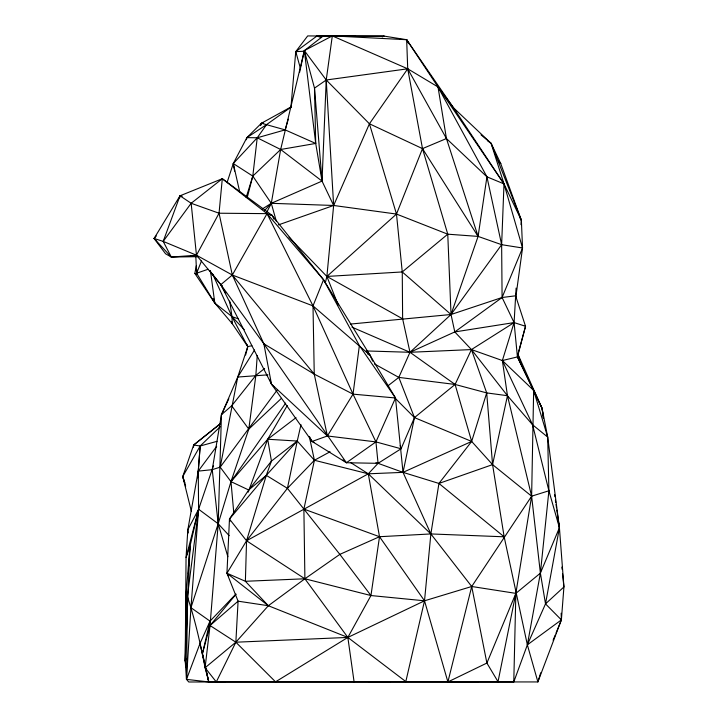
<?xml version="1.0" encoding="UTF-8"?>
<svg xmlns="http://www.w3.org/2000/svg" width="718" height="718" viewBox="0 0 718 718"><rect width="100%" height="100%" fill="white"/><g stroke="black" fill="none" stroke-linecap="round" stroke-linejoin="round"><path stroke-width="1.08" d="M221.422 419.115L221.449 414.69L237.739 377.04L247.773 346.614L247.01 344.559M213.533 465.452L198.608 509.241L189.992 546.156L186.213 593.158C194.506 617.318 200.25 642.61 205.088 667.749L216.289 681.938L513.783 681.938L527.362 644.836L545.509 603.865L540.394 573.135L531.625 496.183L533.654 390.404L517.427 356.927L514.088 322.588L516.107 288.089M513.783 681.938L515.856 593.373L531.625 496.183L507.464 395.708L502.367 360.544L514.088 322.588L502.088 297.503L501.64 244.685L504 183.898L491.13 143.394L453.462 107.745L438.007 86.95L406.666 39.714L384.274 36.133L323.154 36.053L304.351 50.61L280.657 149.488L271.287 203.311L266.746 212.268M287.272 405.508L267.715 439.245L271.44 461.091L266.297 475.343L246.552 540.78L245.385 581.284L268.344 605.732L347.853 637.431L405.814 681.597L424.517 600.804L430.863 533.941L438.94 483.438L471.663 441.435L486.696 392.908L471.448 349.576L454.799 331.931L451.021 314.502L447.763 234.185L422.498 148.617L407.716 68.802L406.666 39.714L332.317 35.9L304.351 50.61L299.577 72.455M515.695 298.015L522.533 247.988L521.376 220.309L504 183.898L438.007 86.95L407.716 68.802L332.317 35.9L326.232 79.994L322.032 181.098L333.646 205.474L326.878 276.439L325.299 282.928M300.986 424.67L297.252 441.049L271.44 461.091L248.679 489.981L229.464 519.042L226.951 573.233L238.089 601.181L235.854 642.206L216.289 681.938M186.276 667.228L185.217 660.901L186.052 557.437L189.992 546.156L185.217 660.901L186.483 679.381L188.762 681.992L225.272 681.938M193.537 447.197L193.654 445.016L219.744 424.114M186.348 608.128L185.827 616.977L186.321 620.199M188.367 573.826L188.493 571.609M188.825 566.071L189.992 546.156M257.25 355.455L255.85 375.406L248.796 429.113L230.981 481.625L218.191 523.772L190.943 607.679L186.483 679.381L208.794 681.938L537.89 681.938L561.386 619.894L563.926 586.956L559.421 527.73L547.681 437.074L542.063 408.336L517.92 354.297L525.531 326.277L515.605 295.807L502.088 297.503L451.021 314.502L350.339 324.078M197.746 477.793L200.169 446.004L220.336 426.627M198.006 474.742L200.169 446.004L217.042 441.319M290.943 107.449L295.753 51.624L307.69 35.918L355.724 36.259M540.717 672.784L537.89 681.938L527.362 644.836L504.153 536.804L438.94 483.438L403.022 472.363L378.063 463.334L346.417 462.733L263.856 343.796L232.318 275.021L219.044 213.219L222.302 178.719L180.021 195.799L154.074 238.466L165.562 253.768L171.315 257.062L197.441 256.658M520.954 224.635L521.376 220.309L500.715 163.569L491.13 143.394L481.042 134.858M366.674 350.958L409.987 352.287L471.448 349.576L502.367 360.544L533.654 390.404L547.681 437.074L548.902 490.78L540.394 573.135L527.362 644.836L561.386 619.894L561.144 613.208M186.348 612.526L185.827 616.977L186.213 593.158L185.217 660.901L186.133 658.953M205.528 667.148L208.794 681.938L205.088 667.749L210.033 625.522L218.191 523.772L221.449 414.69L228.836 398.759M245.61 355.042L247.773 346.614L232.264 323.701L214.799 303.059L196.624 273.208L197.028 269.95M179.733 197.935L180.021 195.799L182.21 196.229M556.845 510.04L559.421 527.73L540.394 573.135L515.856 593.373L498.023 681.687L486.894 663.055L471.717 586.498L430.863 533.941L403.022 472.363L395.492 397.978L369.985 355.177L313.003 305.895L232.318 275.021L196.472 255.222L171.315 257.062L163.192 241.383L191.159 203.284L222.302 178.719L272.104 215.355L323.54 279.733L359.377 345.573L353.023 394.146L327.381 435.97L312.079 441.444L271.476 384.121L220.803 284.66L209.665 270.65M236.025 594.262L210.033 625.522L235.854 642.206L275.532 681.84L347.853 637.431L370.955 595.545L379.508 536.714L368.289 473.808L350.617 462.554M351.991 327.166L409.987 352.287L454.799 331.931L502.088 297.503L522.533 247.988L501.64 244.685L478.089 236.401L446.443 138.556L438.007 86.95L486.939 176.825L478.089 236.401L451.021 314.502L409.987 352.287L398.813 377.39L387.63 386.087M555.992 633.114L561.386 619.894L545.509 603.865L559.421 527.73L558.272 521.331M254.549 349.971L237.739 377.04L220.193 467.149L230.981 481.625L248.679 489.981L266.297 475.343L297.252 441.049L314.412 460.265L368.289 473.808L403.022 472.363L471.663 441.435L492.575 464.618L531.625 496.183L548.902 490.78L532.594 424.796L502.367 360.544L517.427 356.927L525.531 326.277L514.088 322.588L454.799 331.931M244.228 329.67L231.959 316.602L214.799 303.059L194.847 273.423L196.301 265.75M228.629 576.007L226.951 573.233L246.552 540.78L287.415 488.33L297.252 441.049L267.715 439.245L230.981 481.625L233.763 512.598M403.022 472.363L414.466 417.607L398.813 377.39L374.41 363.918M354.1 681.938L347.853 637.431L304.899 578.78L303.885 509.089L314.412 460.265L309.314 436.463M248.186 492.171L267.715 439.245L296.022 417.652M246.391 139.732L246.884 137.623L261.433 123.245L291.212 106.829M205.061 665.03L202.485 653.407L210.033 621.142L235.854 594.109M205.088 667.749L235.854 642.206L347.853 637.431L424.517 600.804L471.717 586.498L515.856 593.373L486.894 663.055L447.897 681.938L471.717 586.498L531.625 496.183M247.18 197.719L252.799 176.107L257.224 137.784L266.54 124.636L291.293 106.937M202.485 653.407L210.033 625.522L238.089 601.181L268.344 605.732L304.899 578.78L339.847 554.368L379.508 536.714L430.863 533.941L504.153 536.804L492.575 464.618L486.696 392.908L455.095 384.453L398.813 377.39M288.331 119.161L285.127 129.877L257.224 137.784L246.884 137.623L233.278 163.533L227.032 182.668M246.166 197.477L252.799 176.107L280.657 149.488L315.714 143.447L314.502 88.135L304.351 50.61L326.232 79.994L369.429 123.783L422.498 148.617L478.089 236.401L447.763 234.185L396.489 214.063L333.646 205.474L271.287 203.311L262.025 209.153M260.715 125.363L261.433 123.245L263.605 123.236M191.383 511.387L182.749 476.546L193.654 445.016L220.238 423.934M156.309 235.971L154.074 238.466L163.192 241.383L180.021 195.799L191.159 203.284L219.044 213.219L267.051 213.641L272.104 215.355L274.096 219.34M229.195 535.655L218.191 523.772L198.608 509.241L190.943 607.679L210.033 621.142L199.981 643.552L186.483 679.381L187.497 595.644L198.608 509.241L198.24 471.125L216.656 446.345M208.076 269.268L196.624 273.208L201.48 260.975M222.302 178.719L267.051 213.641L323.54 279.733L313.003 305.895L314.251 374.132L327.381 435.97L375.936 441.902L401.075 448.777L414.466 417.607L455.095 384.453L471.448 349.576L514.088 322.588M553.084 640.232L555.167 635.152M278.467 224.878L333.646 205.474L369.429 123.783L407.716 68.802L446.443 138.556L486.939 176.825L504 183.898L522.533 247.988M359.377 345.573L395.492 397.978L375.936 441.902L378.063 463.334L368.289 473.808L246.552 540.78L229.464 519.042L266.297 475.343L287.415 488.33L339.847 554.368L370.955 595.545L424.517 600.804L447.897 681.938M260.481 125.246L261.433 123.245L285.127 129.877L315.714 143.447L322.032 181.098L271.287 203.311L264.412 210.652M219.044 213.219L196.472 255.222L220.803 284.66L263.856 343.796L314.251 374.132L353.023 394.146L395.492 397.978M225.775 293.339L220.803 284.66L232.318 275.021L267.051 213.641L313.003 305.895L353.023 394.146L375.936 441.902L346.417 462.733L312.079 441.444L309.476 436.607M185.666 486.203L182.749 476.546L200.169 446.004L193.654 445.016M230.981 481.625L285.665 403.121M277.112 390.152L220.193 467.149L212.241 469.662L198.24 471.125L187.847 529.678L186.052 557.437L198.608 509.241L187.847 529.678L188.251 532.953M227.848 556.683L218.191 523.772L212.241 469.662L221.449 414.69L231.69 405.796L255.85 375.406L264.646 368.46M235.854 642.206L268.344 605.732L226.951 573.233L245.385 581.284L304.899 578.78L370.955 595.545M287.415 488.33L314.412 460.265L330.065 451.766M281.438 398.337L248.796 429.113L231.69 405.796M545.509 603.865L563.926 586.956L562.544 573.727M338.205 305.087L326.878 276.439L396.489 214.063L422.498 148.617L446.443 138.556M289.013 237.236L326.878 276.439L402.259 271.951L447.763 234.185M300.555 68.856L295.753 51.624L316.997 35.99L344.793 36.25M407.716 68.802L326.232 79.994L314.502 88.135L322.032 181.098L280.657 149.488L257.224 137.784L233.278 163.533L234.615 171.099M246.884 137.623L266.54 124.636M382.218 36.923L384.274 36.133L323.154 36.053M438.94 483.438L492.575 464.618L507.464 395.708L471.448 349.576M251.874 345.717L247.773 346.614L231.959 316.602L212.429 273.558M237.739 377.04L267.993 374.841M295.753 51.624L304.674 51.22M369.24 681.938L390.134 681.741M449.953 681.741L477.802 681.938M190.835 255.976L197.432 256.55M486.696 392.908L507.464 395.708L532.594 424.796L547.681 437.074M270.031 214.799L272.104 215.355M375.918 462.742L378.063 463.334L401.075 448.777L400.213 445.528M229.697 301.084L231.959 316.602L238.259 318.819M303.885 509.089L379.508 536.714L424.517 600.804M316.997 35.99L321.045 37.587M367.93 354.342L369.985 355.177L372.723 361.163M163.192 241.383L196.472 255.222L191.159 203.284M312.079 441.444L314.071 442.369M326.878 276.439L402.627 318.828L409.987 352.287L455.095 384.453L471.663 441.435L414.466 417.607L394.344 397.413M194.847 273.423L196.705 274.581M246.552 540.78L304.899 578.78M487.585 140.719L491.13 143.394L521.376 220.309L520.173 218.478M220.803 284.66L222.508 286.024M343.024 459.906L346.417 462.733M369.429 123.783L396.489 214.063L402.259 271.951L451.021 314.502L501.64 244.685L486.939 176.825M327.381 435.97L271.476 384.121L269.995 379.957M368.289 473.808L430.863 533.941M273.791 386.544L271.476 384.121L263.856 343.796M154.074 238.466L171.315 257.062M366.288 350.976L369.985 355.177L323.54 279.733M232.318 275.021L314.251 374.132M504 183.898L453.462 107.745L406.666 39.714L408.65 43.663M533.654 390.404L542.063 408.336L543.508 418.289M521.169 363.748L517.92 354.297L517.427 356.927L542.063 408.336L543.427 418.262M182.749 476.546L184.894 482.927M231.555 321.574L232.264 323.701L231.959 316.602M229.464 519.042L230.083 521.178M548.902 490.78L559.421 527.73M276.259 221.063L271.287 203.311L252.799 176.107L233.278 163.533L239.713 191.841M213.65 298.76L214.799 303.059L210.446 270.713M199.981 643.552L204.881 664.877M205.366 667.013L208.794 681.938M557.509 517.077L557.895 519.204M554.592 494.567L554.915 496.775M555.4 500.096L555.723 502.304M556.037 504.512L556.522 507.832M304.351 50.61L315.714 143.447M561.853 567.103L562.086 569.311M326.232 79.994L333.646 205.474M195.772 255.59L196.624 273.208M402.259 271.951L402.627 318.828M500.715 163.569L498.471 161.146L500.715 163.569"/></g></svg>
